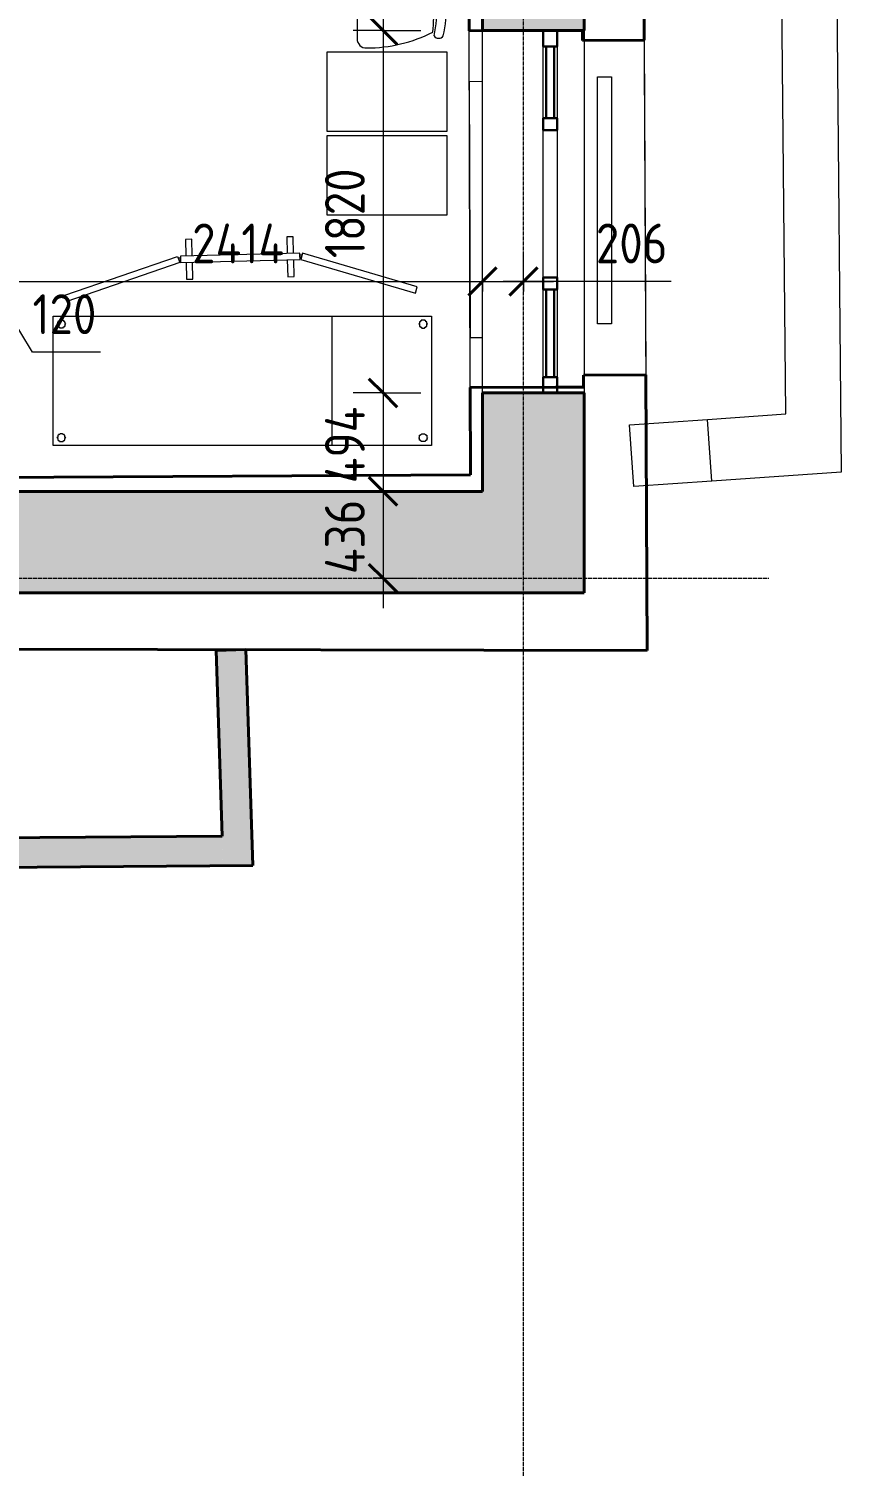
# Model space of a CAD drawing. Header units: millimetres. Extents: x -11886 to 68941, y -8130 to 45506.
# Drawn here: x 53426 to 57505, y 4149 to 11365 of the extents above; entities that cross this region are included whole.
import ezdxf

# ---------------------------------------------------------------- set-up
doc = ezdxf.new("R2010")
doc.units = ezdxf.units.MM
doc.linetypes.add('ADSK_Линия сетки', pattern=[25, 20, -2.5, 0, -2.5])
for name, color, linetype, lineweight in [('Витраж', 7, 'Continuous', 18), ('Оси', 7, 'Continuous', 9), ('Панели витража', 7, 'Continuous', 18), ('Размеры', 7, 'Continuous', 9), ('Размеры-100', 7, 'Continuous', 9), ('Стены', 7, 'Continuous', 18), ('Стены наружные', 7, 'Continuous', 18)]:
    doc.layers.add(name, color=color, linetype=linetype, lineweight=lineweight)
for name, color, linetype, lineweight, true_color in [('Линии', 7, 'Continuous', 9, 0x00a600), ('Стены разрез', 7, 'Continuous', 40, 0xbb5389), ('ТХ', 5, 'Continuous', 9, 0x0000ff), ('ТХ 1 этаж_dwg', 7, 'Continuous', 9, 0x767676)]:
    doc.layers.add(name, color=color, linetype=linetype, lineweight=lineweight, true_color=true_color)
doc.styles.add('GOST Common_1', font='GOST_Common.ttf', dxfattribs={"width": 0.9, "height": 200})
doc.dimstyles.new('ADSK_Основной_2_мм_Округление_до_1_мм_1', dxfattribs={"dimscale": 304.8, "dimtxt": 201.142999, "dimasz": 0.463911, "dimexe": 0.492126, "dimexo": 0.492126, "dimgap": 0.098425, "dimtad": 1, "dimdec": 0, "dimdsep": 46, "dimtxsty": 'GOST Common_1', "dimblk1": 'OBLIQUE', "dimblk2": 'OBLIQUE', "dimsah": 1, "dimcen": 0.09, "dimdle": 0.492126, "dimazin": 2, "dimtfac": 1, "dimtdec": 4, "dimtix": 1, "dimtmove": 1, "dimatfit": 3, "dimfxl": 1, "dimtvp": 1, "dimtolj": 1, "dimtzin": 0, "dimlwd": 20, "dimlwe": 20, "dimarcsym": 2})
doc.dimstyles.new('ADSK_Основной_2_мм_Округление_до_1_мм_2', dxfattribs={"dimscale": 304.8, "dimtxt": 201.142999, "dimasz": 0.463911, "dimexe": 0.492126, "dimexo": 0.492126, "dimgap": 0.098425, "dimtad": 1, "dimdec": 0, "dimdsep": 46, "dimtxsty": 'GOST Common_1', "dimblk1": 'OBLIQUE', "dimblk2": 'OBLIQUE', "dimsah": 1, "dimcen": 0.09, "dimdle": 0.492126, "dimazin": 2, "dimtfac": 1, "dimtdec": 4, "dimtix": 1, "dimtmove": 0, "dimatfit": 3, "dimfxl": 1, "dimtvp": 1, "dimtolj": 1, "dimtzin": 0, "dimlwd": 20, "dimlwe": 20, "dimarcsym": 2})

# ---------------------------------------------------------------- blocks, each defined once
blk = doc.blocks.new('Существующие стены 1 эт - Существующие стены 1 эт-653793-01 План 1-го этажа кладочный')
at = {"layer": 'Стены', "color": 243, "true_color": 0xbb5389}
for p, q in [((56482.7, 17882.1), (56529.9, 8243.7)), ((56008.9, 11355.7), (55636.5, 11354.7)), ((55641.7, 9564.6), (55636.5, 11354.7)), ((56205.1, 11356.3), (56078.9, 11355.9)), ((56205.3, 11306.2), (56205.1, 11356.3)), ((56514.9, 11307.7), (56205.3, 11306.2)), ((56514.9, 11307.7), (56523.2, 9627.5)), ((55637.2, 11100.6), (55703.9, 11100.8)), ((55637.2, 11100.6), (55641, 9813.6)), ((55703.9, 9813.8), (55641, 9813.6)), ((56210.2, 9626), (56523.2, 9627.5)), ((56210.3, 9566.2), (56210.2, 9626)), ((55641.7, 9564.6), (56008.9, 9565.7)), ((56078.9, 9565.9), (56210.3, 9566.2)), ((56529.9, 8243.7), (52893, 8251.4))]:
    blk.add_line(p, q, dxfattribs=at)
at = {"layer": 'Стены разрез'}
for p, q in [((56502.1, 13920.6), (56514.9, 11307.7)), ((55632.1, 12876.8), (55636.5, 11354.7)), ((55636.5, 11354.7), (56065.1, 11355.9)), ((56205.1, 11356.3), (56065.1, 11355.9)), ((56205.3, 11306.2), (56205.1, 11356.3)), ((56514.9, 11307.7), (56205.3, 11306.2)), ((56523.2, 9627.5), (56210.2, 9626)), ((56210.3, 9566.2), (56210.2, 9626)), ((56529.9, 8243.7), (56523.2, 9627.5)), ((55641.7, 9564.6), (56070.3, 9565.8)), ((55641.7, 9564.6), (55643, 9124.7)), ((56070.3, 9565.8), (56210.3, 9566.2)), ((55643, 9124.7), (51740.6, 9104.8)), ((50189.1, 8257.2), (56529.9, 8243.7))]:
    blk.add_line(p, q, dxfattribs=at)
blk = doc.blocks.new('Системная панель - _AR_Стекло_40мм_привязка по центру-V145-01 План 1-го этажа кладочный')
at = {"layer": 'Панели витража', "lineweight": 30}
for p, q in [((180, 20), (-180, 20)), ((-180, 20), (-180, -20)), ((180, -20), (180, 20)), ((-180, -20), (180, -20))]:
    blk.add_line(p, q, dxfattribs=at)
blk = doc.blocks.new('Прямоугольный импост - 70х20_60мм-V146-01 План 1-го этажа кладочный')
at = {"layer": 'Витраж', "lineweight": 30}
for p, q in [((-80, 35), (0, 35)), ((-80, -35), (-80, 35)), ((0, 35), (0, -35)), ((0, -35), (-80, -35))]:
    blk.add_line(p, q, dxfattribs=at)
blk = doc.blocks.new('Прямоугольный импост - 70х20_60мм-V147-01 План 1-го этажа кладочный')
at = {"layer": 'Витраж', "lineweight": 30}
for p, q in [((0, 35), (-80, 35)), ((-80, 35), (-80, -35)), ((0, -35), (0, 35)), ((-80, -35), (0, -35))]:
    blk.add_line(p, q, dxfattribs=at)
blk = doc.blocks.new('Системная панель - _AR_Стекло_40мм_привязка по центру-1425292-01 План 1-го этажа кладочный')
at = {"layer": 'Панели витража', "lineweight": 30}
for p, q in [((220, 20), (-220, 20)), ((-220, 20), (-220, -20)), ((220, -20), (220, 20)), ((-220, -20), (220, -20))]:
    blk.add_line(p, q, dxfattribs=at)
blk = doc.blocks.new('Прямоугольный импост - 70х60мм-1225009-01 План 1-го этажа кладочный')
at = {"layer": 'Витраж'}
for p, q in [((-6006, 9731.9), (-6006, 10091.9)), ((-5936, 10091.9), (-5936, 9731.9))]:
    blk.add_line(p, q, dxfattribs=at)
blk = doc.blocks.new('Прямоугольный импост - 70х60мм-V149-01 План 1-го этажа кладочный')
at = {"layer": 'Витраж'}
for p, q in [((56008.9, 9616.3), (56008.9, 10056.3)), ((56078.9, 10056.3), (56078.9, 9616.3))]:
    blk.add_line(p, q, dxfattribs=at)
blk = doc.blocks.new('Прямоугольный импост - 70х60мм-V148-01 План 1-го этажа кладочный')
at = {"layer": 'Витраж', "lineweight": 30}
for p, q in [((-30, 35), (30, 35)), ((-30, -35), (-30, 35)), ((30, 35), (30, -35)), ((30, -35), (-30, -35))]:
    blk.add_line(p, q, dxfattribs=at)
blk = doc.blocks.new('Прямоугольный импост - 70х60мм-1229542-01 План 1-го этажа кладочный')
at = {"layer": 'Витраж'}
for p, q in [((3738.5, 34637.6), (3738.5, 35377.6)), ((3808.5, 35377.6), (3808.5, 34637.6))]:
    blk.add_line(p, q, dxfattribs=at)
blk = doc.blocks.new('Прямоугольный импост - 70х20_56мм-1423994-01 План 1-го этажа кладочный')
at = {"layer": 'Линии', "color": 8, "lineweight": 18, "true_color": 0x808080}
for p, q in [((56301.2, 12247.1), (56301.2, 12867.1)), ((56371.2, 12867.1), (56371.2, 12247.1)), ((56371.2, 12247.1), (56301.2, 12247.1))]:
    blk.add_line(p, q, dxfattribs=at)
blk = doc.blocks.new('Прямоугольный импост - 70х20_56мм-1423996-01 План 1-го этажа кладочный')
at = {"layer": 'Линии', "color": 8, "lineweight": 18, "true_color": 0x808080}
for p, q in [((56301.2, 13487.1), (56371.2, 13487.1)), ((56301.2, 12867.1), (56301.2, 13487.1)), ((56371.2, 13487.1), (56371.2, 12867.1))]:
    blk.add_line(p, q, dxfattribs=at)
blk = doc.blocks.new('ТХ 1 этаж_dwg_Столик медицинский-2118418-01 План 1-го этажа кладочный')
at = {"layer": 'ТХ', "color": 253, "true_color": 0xa0a0a0, "flags": 128}
blk.add_lwpolyline([(54811.1, 11619.6), (54811.1, 12219.6), (55211.1, 12219.6), (55211.1, 11619.6)], close=True, dxfattribs=at)
blk = doc.blocks.new('ТХ 1 этаж_dwg_Ширма медицинская-2118404-01 План 1-го этажа кладочный')
at = {"layer": 'ТХ', "color": 253, "true_color": 0xa0a0a0}
blk.add_line((117.6, 630.8), (149.5, 630.8), dxfattribs=at)
at = {"layer": 'ТХ', "color": 253, "true_color": 0xa0a0a0, "flags": 128}
for points in [[(118.6, 644.7), (149.7, 634.4), (332.1, 1206.8), (300.2, 1214.8)], [(118.6, 16.9), (149.7, 27.3), (332.1, -545.2), (300.2, -553.1)]]:
    blk.add_lwpolyline(points, close=True, dxfattribs=at)
for points in [[(117.6, 570.8), (34.3, 570.8), (34.3, 602.7), (117.6, 602.7)], [(149.5, 630.8), (149.5, 30.8), (129.5, 30.8), (117.6, 30.8), (117.6, 630.8), (129.5, 630.8)], [(149.5, 602.7), (234.3, 602.7), (234.3, 570.8), (149.5, 570.8)], [(117.6, 62.7), (34.3, 62.7), (34.3, 94.6), (117.6, 94.6)], [(149.5, 94.6), (234.3, 94.6), (234.3, 62.7), (149.5, 62.7)]]:
    blk.add_lwpolyline(points, dxfattribs=at)
at = {"layer": 'ТХ', "color": 253, "true_color": 0xa0a0a0}
for centre, start, end in [((131.8, 636.3), 122.33365, 247.55063), ((131.8, 636.3), 292.44937, 20.79646), ((131.8, 25.3), 112.44937, 237.66635), ((131.8, 25.3), 339.20354, 67.55063)]:
    blk.add_arc(centre, 5.98, start, end, dxfattribs=at)
blk = doc.blocks.new('ТХ 1 этаж_dwg_Кушетка медицинская-2118405-01 План 1-го этажа кладочный')
at = {"layer": 'ТХ', "color": 253, "true_color": 0xa0a0a0}
blk.add_line((650, -1600), (0, -1600), dxfattribs=at)
at = {"layer": 'ТХ', "color": 253, "true_color": 0xa0a0a0, "flags": 128}
for points in [[(650, -200), (650, -2100), (0, -2100), (0, -200)], [(39.9, -219.9), (35.9, -223.9), (31.9, -223.9), (27.9, -223.9), (27.9, -227.9), (23.9, -227.9), (23.9, -231.9), (19.9, -231.9), (19.9, -235.9), (19.9, -239.9), (19.9, -243.8), (19.9, -247.8), (19.9, -251.8), (23.9, -251.8), (23.9, -255.8), (27.9, -255.8), (27.9, -259.8), (31.9, -259.8), (35.9, -259.8), (39.9, -263.8), (39.9, -259.8), (43.8, -259.8), (47.8, -259.8), (51.8, -259.8), (51.8, -255.8), (55.8, -255.8), (55.8, -251.8), (59.8, -247.8), (59.8, -243.8), (59.8, -239.9), (59.8, -235.9), (55.8, -231.9), (55.8, -227.9), (51.8, -227.9), (51.8, -223.9), (47.8, -223.9), (43.8, -223.9), (39.9, -223.9)], [(610.1, -219.9), (614.1, -223.9), (618.1, -223.9), (622.1, -223.9), (622.1, -227.9), (626.1, -227.9), (626.1, -231.9), (630.1, -231.9), (630.1, -235.9), (630.1, -239.9), (630.1, -243.8), (630.1, -247.8), (630.1, -251.8), (626.1, -251.8), (626.1, -255.8), (622.1, -255.8), (622.1, -259.8), (618.1, -259.8), (614.1, -259.8), (610.1, -263.8), (610.1, -259.8), (606.2, -259.8), (602.2, -259.8), (598.2, -259.8), (598.2, -255.8), (594.2, -255.8), (594.2, -251.8), (590.2, -247.8), (590.2, -243.8), (590.2, -239.9), (590.2, -235.9), (594.2, -231.9), (594.2, -227.9), (598.2, -227.9), (598.2, -223.9), (602.2, -223.9), (606.2, -223.9), (610.1, -223.9)], [(39.9, -2080.1), (35.9, -2076.1), (31.9, -2076.1), (27.9, -2076.1), (27.9, -2072.1), (23.9, -2072.1), (23.9, -2068.1), (19.9, -2068.1), (19.9, -2064.1), (19.9, -2060.1), (19.9, -2056.2), (19.9, -2052.2), (19.9, -2048.2), (23.9, -2048.2), (23.9, -2044.2), (27.9, -2044.2), (27.9, -2040.2), (31.9, -2040.2), (35.9, -2040.2), (39.9, -2036.2), (39.9, -2040.2), (43.8, -2040.2), (47.8, -2040.2), (51.8, -2040.2), (51.8, -2044.2), (55.8, -2044.2), (55.8, -2048.2), (59.8, -2052.2), (59.8, -2056.2), (59.8, -2060.1), (59.8, -2064.1), (55.8, -2068.1), (55.8, -2072.1), (51.8, -2072.1), (51.8, -2076.1), (47.8, -2076.1), (43.8, -2076.1), (39.9, -2076.1)], [(610.1, -2080.1), (614.1, -2076.1), (618.1, -2076.1), (622.1, -2076.1), (622.1, -2072.1), (626.1, -2072.1), (626.1, -2068.1), (630.1, -2068.1), (630.1, -2064.1), (630.1, -2060.1), (630.1, -2056.2), (630.1, -2052.2), (630.1, -2048.2), (626.1, -2048.2), (626.1, -2044.2), (622.1, -2044.2), (622.1, -2040.2), (618.1, -2040.2), (614.1, -2040.2), (610.1, -2036.2), (610.1, -2040.2), (606.2, -2040.2), (602.2, -2040.2), (598.2, -2040.2), (598.2, -2044.2), (594.2, -2044.2), (594.2, -2048.2), (590.2, -2052.2), (590.2, -2056.2), (590.2, -2060.1), (590.2, -2064.1), (594.2, -2068.1), (594.2, -2072.1), (598.2, -2072.1), (598.2, -2076.1), (602.2, -2076.1), (606.2, -2076.1), (610.1, -2076.1)]]:
    blk.add_lwpolyline(points, close=True, dxfattribs=at)
blk = doc.blocks.new('ТХ 1 этаж_dwg_Стол медицинский-2118413-01 План 1-го этажа кладочный')
at = {"layer": 'ТХ', "color": 253, "true_color": 0xa0a0a0}
blk.add_line((55311.8, 12976), (55311.8, 13326.1), dxfattribs=at)
for centre, radius, start, end in [((55264.4, 12635.6), 736.5, 89.97665, 116.87886), ((55266.4, 13326.7), 45.4, 359.25187, 92.18664), ((55609.4, 13151.1), 747.5, 167.60199, 192.39777), ((54902.5, 13295.7), 28.1, 34.29007, 145.70964), ((55655.8, 13151.1), 747.5, 167.60199, 192.39777), ((56687.7, 13151.1), 1761.9, 175.39382, 184.65462), ((54902.5, 13006.4), 28.1, 214.29147, 325.70827), ((55261.3, 13665.2), 735.2, 243.35305, 270.26766), ((55266.4, 12975.4), 45.4, 267.81347, 0.74787)]:
    blk.add_arc(centre, radius, start, end, dxfattribs=at)
blk = doc.blocks.new('ТХ 1 этаж_dwg-2084881-01 План 1-го этажа кладочный')
for name, p, rotation in [('ТХ 1 этаж_dwg_Стол медицинский-2118413-01 План 1-го этажа кладочный', (228387.5, -46232.5), 180), ('ТХ 1 этаж_dwg_Столик медицинский-2118418-01 План 1-го этажа кладочный', (161306, -4813.5), 270), ('ТХ 1 этаж_dwg_Столик медицинский-2118418-01 План 1-го этажа кладочный', (161306, -5233.5), 270), ('ТХ 1 этаж_dwg_Кушетка медицинская-2118405-01 План 1-го этажа кладочный', (171349, -61600.7), 89.99999999999999)]:
    blk.add_blockref(name, p, dxfattribs=dict(rotation=rotation))
at = {"extrusion": (0, 0, -1), "zscale": -1, "rotation": 268.6070820091002}
blk.add_blockref('ТХ 1 этаж_dwg_Ширма медицинская-2118404-01 План 1-го этажа кладочный', (-172816.1, -60516.5), dxfattribs=at)
blk = doc.blocks.new('DIMBLOCK500-01 План 1-го этажа кладочный')
at = {"layer": 'Размеры-100', "lineweight": 20, "transparency": 16777216}
for p, q in [((53170.3, 10095.6), (53170.3, 10245.6)), ((53290.3, 10095.6), (53290.3, 10245.6)), ((53170.3, 10095.6), (53290.3, 10095.6)), ((53170.3, 10095.6), (53170.3, 10045.5)), ((53444.8, 9740.4), (53230.3, 10095.6)), ((53290.3, 10095.6), (53290.3, 10045.5)), ((53785.7, 9740.4), (53444.8, 9740.4))]:
    blk.add_line(p, q, dxfattribs=at)
at = {"layer": 'Размеры-100', "lineweight": 40, "transparency": 16777216}
for p, q in [((53170.3, 10095.6), (53241, 10166.3)), ((53290.3, 10095.6), (53361, 10166.3)), ((53170.3, 10095.6), (53099.6, 10024.9)), ((53290.3, 10095.6), (53219.6, 10024.9))]:
    blk.add_line(p, q, dxfattribs=at)
at = {"layer": 'Размеры-100', "color": 0, "lineweight": 20, "transparency": 16777216, "insert": (53444.8, 10031.8), "char_height": 200, "width": 409.104, "attachment_point": 1, "line_spacing_factor": 1.022761, "style": 'GOST Common_1'}
blk.add_mtext('120', dxfattribs=at)
blk = doc.blocks.new('_Oblique')
at = {"color": 0, "linetype": 'ByBlock', "lineweight": -2}
blk.add_line((-0.5, -0.5), (0.5, 0.5), dxfattribs=at)
blk = doc.blocks.new('DIMBLOCK501-01 План 1-го этажа кладочный')
at = {"layer": 'Размеры-100', "lineweight": 20, "transparency": 16777216}
for p, q in [((53290.3, 10095.6), (53290.3, 10245.6)), ((55703.9, 10095.6), (55703.9, 10245.6)), ((53290.3, 10095.6), (55703.9, 10095.6)), ((53290.3, 10095.6), (53290.3, 10045.5)), ((55703.9, 10095.6), (55703.9, 10045.5))]:
    blk.add_line(p, q, dxfattribs=at)
at = {"layer": 'Размеры-100', "lineweight": 40, "transparency": 16777216}
for p, q in [((53290.3, 10095.6), (53361, 10166.3)), ((55703.9, 10095.6), (55774.6, 10166.3)), ((53290.3, 10095.6), (53219.6, 10024.9)), ((55703.9, 10095.6), (55633.2, 10024.9))]:
    blk.add_line(p, q, dxfattribs=at)
at = {"layer": 'Размеры-100', "color": 0, "lineweight": 20, "transparency": 16777216, "insert": (54246.6, 10386.9), "char_height": 200, "width": 601.383, "attachment_point": 1, "line_spacing_factor": 1.022761, "style": 'GOST Common_1'}
blk.add_mtext('2414', dxfattribs=at)
blk = doc.blocks.new('DIMBLOCK502-01 План 1-го этажа кладочный')
at = {"layer": 'Размеры-100', "lineweight": 20, "transparency": 16777216}
for p, q in [((55703.9, 10095.6), (55703.9, 10245.6)), ((55909.9, 10095.6), (55909.9, 10245.6)), ((55703.9, 10095.6), (56059.9, 10095.6)), ((55703.9, 10095.6), (55703.9, 10045.5)), ((56273, 10095.6), (55806.9, 10095.6)), ((55909.9, 10095.6), (55909.9, 10045.5)), ((56651.4, 10095.6), (56273, 10095.6))]:
    blk.add_line(p, q, dxfattribs=at)
at = {"layer": 'Размеры-100', "lineweight": 40, "transparency": 16777216}
for p, q in [((55703.9, 10095.6), (55774.6, 10166.3)), ((55909.9, 10095.6), (55980.6, 10166.3)), ((55703.9, 10095.6), (55633.2, 10024.9)), ((55909.9, 10095.6), (55839.2, 10024.9))]:
    blk.add_line(p, q, dxfattribs=at)
at = {"layer": 'Размеры-100', "color": 0, "lineweight": 20, "transparency": 16777216, "insert": (56273, 10386.9), "char_height": 200, "width": 454.106, "attachment_point": 1, "line_spacing_factor": 1.022761, "style": 'GOST Common_1'}
blk.add_mtext('206', dxfattribs=at)
blk = doc.blocks.new('DIMBLOCK525-01 План 1-го этажа кладочный')
at = {"layer": 'Размеры-100', "lineweight": 40, "transparency": 16777216}
for p, q in [((55204.3, 13246.2), (55133.6, 13316.9)), ((55204.3, 13246.2), (55275, 13175.5)), ((55204.3, 11356.3), (55133.6, 11427)), ((55204.3, 11356.3), (55275, 11285.6))]:
    blk.add_line(p, q, dxfattribs=at)
at = {"layer": 'Размеры-100', "lineweight": 20, "transparency": 16777216}
for p, q in [((55204.3, 13246.2), (55154.3, 13246.2)), ((55204.3, 13246.2), (55204.3, 11356.3)), ((55204.3, 13246.2), (55354.3, 13246.2)), ((55204.3, 11356.3), (55054.3, 11356.3)), ((55204.3, 11356.3), (55393.9, 11356.3))]:
    blk.add_line(p, q, dxfattribs=at)
at = {"layer": 'Размеры-100', "color": 0, "lineweight": 20, "transparency": 16777216, "insert": (54913, 12067.7), "char_height": 200, "width": 560.473, "attachment_point": 1, "rotation": 90, "line_spacing_factor": 1.022761, "style": 'GOST Common_1'}
blk.add_mtext('1890', dxfattribs=at)
blk = doc.blocks.new('DIMBLOCK526-01 План 1-го этажа кладочный')
at = {"layer": 'Размеры-100', "lineweight": 40, "transparency": 16777216}
for p, q in [((55204.3, 11356.3), (55133.6, 11427)), ((55204.3, 11356.3), (55275, 11285.6)), ((55204.3, 9536.3), (55133.6, 9607)), ((55204.3, 9536.3), (55275, 9465.6))]:
    blk.add_line(p, q, dxfattribs=at)
at = {"layer": 'Размеры-100', "lineweight": 20, "transparency": 16777216}
for p, q in [((55204.3, 11356.3), (55054.3, 11356.3)), ((55204.3, 11356.3), (55204.3, 9536.3)), ((55204.3, 11356.3), (55393.9, 11356.3)), ((55204.3, 9536.3), (55054.3, 9536.3)), ((55204.3, 9536.3), (55393.9, 9536.3))]:
    blk.add_line(p, q, dxfattribs=at)
at = {"layer": 'Размеры-100', "color": 0, "lineweight": 20, "transparency": 16777216, "insert": (54913, 10212.8), "char_height": 200, "width": 560.473, "attachment_point": 1, "rotation": 90, "line_spacing_factor": 1.022761, "style": 'GOST Common_1'}
blk.add_mtext('1820', dxfattribs=at)
blk = doc.blocks.new('DIMBLOCK527-01 План 1-го этажа кладочный')
at = {"layer": 'Размеры-100', "lineweight": 40, "transparency": 16777216}
for p, q in [((55204.3, 9536.3), (55133.6, 9607)), ((55204.3, 9536.3), (55275, 9465.6)), ((55204.3, 9042.3), (55133.6, 9113)), ((55204.3, 9042.3), (55275, 8971.6))]:
    blk.add_line(p, q, dxfattribs=at)
at = {"layer": 'Размеры-100', "lineweight": 20, "transparency": 16777216}
for p, q in [((55204.3, 9536.3), (55054.3, 9536.3)), ((55204.3, 9536.3), (55204.3, 9042.3)), ((55204.3, 9536.3), (55393.9, 9536.3)), ((55204.3, 9042.3), (55154.3, 9042.3)), ((55204.3, 9042.3), (55354.3, 9042.3))]:
    blk.add_line(p, q, dxfattribs=at)
at = {"layer": 'Размеры-100', "color": 0, "lineweight": 20, "transparency": 16777216, "insert": (54913, 9083.1), "char_height": 200, "width": 495.016, "attachment_point": 1, "rotation": 90, "line_spacing_factor": 1.022761, "style": 'GOST Common_1'}
blk.add_mtext('494', dxfattribs=at)
blk = doc.blocks.new('DIMBLOCK528-01 План 1-го этажа кладочный')
at = {"layer": 'Размеры-100', "lineweight": 40, "transparency": 16777216}
for p, q in [((55204.3, 9042.3), (55133.6, 9113)), ((55204.3, 9042.3), (55275, 8971.6)), ((55204.3, 8606.8), (55133.6, 8677.5)), ((55204.3, 8606.8), (55275, 8536.1))]:
    blk.add_line(p, q, dxfattribs=at)
at = {"layer": 'Размеры-100', "lineweight": 20, "transparency": 16777216}
for p, q in [((55204.3, 9042.3), (55154.3, 9042.3)), ((55204.3, 9042.3), (55204.3, 8456.8)), ((55204.3, 9042.3), (55354.3, 9042.3)), ((55204.3, 8606.8), (55154.3, 8606.8)), ((55204.3, 8606.8), (55354.3, 8606.8))]:
    blk.add_line(p, q, dxfattribs=at)
at = {"layer": 'Размеры-100', "color": 0, "lineweight": 20, "transparency": 16777216, "insert": (54913, 8626.8), "char_height": 200, "width": 474.561, "attachment_point": 1, "rotation": 90, "line_spacing_factor": 1.022761, "style": 'GOST Common_1'}
blk.add_mtext('436', dxfattribs=at)

msp = doc.modelspace()

# ---------------------------------------------------------------- hatches: boundary and pattern name
at = {"layer": 'Стены наружные', "true_color": 0xc0c0c0}
h = msp.add_hatch(color=9, dxfattribs=at)
h.paths.add_polyline_path([(55830.6, 9042.3), (56213.9, 9042.3), (56213.9, 9536.3), (55703.9, 9536.3), (55703.9, 9042.3), (55811, 9042.3)])
h.paths.add_polyline_path([(56205.1, 11356.3), (56213.9, 11356.3), (56213.9, 13914.8), (55703.9, 13914.8), (55703.9, 11356.3), (55830.6, 11356.3)])
h.paths.add_polyline_path([(55840, 15734.8), (56213.9, 15734.8), (56213.9, 17978.5), (55703.9, 17978.5), (55703.9, 15734.8)])
h.paths.add_polyline_path([(56213.9, 19798.5), (56213.9, 20861.2), (55703.9, 20863.5), (55703.9, 19798.5), (56181.5, 19798.5)])
for points in [[(54554.2, 8532.3), (56213.9, 8532.3), (56213.9, 9042.3), (49933.4, 9042.3), (49933.4, 8532.3), (54418, 8532.3)], [(54401.3, 7162.4), (54551.3, 7163.6), (54516.2, 8248), (54366.3, 8243.1), (54401.3, 7163.6)], [(52742.5, 7149.8), (54401.3, 7162.4), (54396.4, 7312.4), (52742.6, 7299.8), (52742.6, 7162.4)]]:
    msp.add_hatch(color=9, dxfattribs=at).paths.add_polyline_path(points)

# ---------------------------------------------------------------- linework, layer by layer
at = {"layer": 'Линии', "color": 8, "lineweight": 18, "true_color": 0x808080}
for p, q in [((57460.4, 13752.6), (57504.6, 9139.6)), ((57226.8, 9430.9), (57188.6, 13423.6)), ((56441.1, 9376), (56832.7, 9403.3)), ((56832.7, 9403.3), (57226.8, 9430.9)), ((56854.3, 9094.1), (56832.7, 9403.3)), ((56462.7, 9066.7), (56441.1, 9376)), ((56854.3, 9094.1), (56462.7, 9066.7)), ((57504.6, 9139.6), (56854.3, 9094.1))]:
    msp.add_line(p, q, dxfattribs=at)
at = {"layer": 'Оси', "linetype": 'ADSK_Линия сетки'}
for p, q in [((55909.9, -4984.8), (55909.9, 44534.8)), ((-11086.2, 8606.8), (57141.7, 8606.8))]:
    msp.add_line(p, q, dxfattribs=at)
at = {"layer": 'Стены наружные', "lineweight": 40}
for p, q in [((56213.9, 11356.3), (56213.9, 13914.8)), ((55703.9, 13231.2), (55703.9, 11356.3)), ((55703.9, 11356.3), (56213.9, 11356.3)), ((56213.9, 9536.3), (55703.9, 9536.3)), ((55703.9, 9536.3), (55703.9, 9042.3)), ((56213.9, 8532.3), (56213.9, 9536.3)), ((55703.9, 9042.3), (53318.3, 9042.3)), ((49933.4, 8532.3), (56213.9, 8532.3)), ((54516.2, 8248), (54366.3, 8243.1)), ((54366.3, 8243.1), (54396.4, 7312.4)), ((54551.3, 7163.6), (54516.2, 8248)), ((54396.4, 7312.4), (52892.6, 7301)), ((52742.5, 7149.8), (54551.3, 7163.6))]:
    msp.add_line(p, q, dxfattribs=at)
at = {"layer": 'Стены наружные'}
for p, q in [((55703.9, 9536.3), (55703.9, 11356.3)), ((56213.9, 11356.3), (56213.9, 9536.3))]:
    msp.add_line(p, q, dxfattribs=at)

# ---------------------------------------------------------------- block references
at = {"layer": 'Витраж'}
for name, p, rotation in [('Прямоугольный импост - 70х20_60мм-V147-01 План 1-го этажа кладочный', (56043.9, 11356.3), 90.00000000000031), ('Прямоугольный импост - 70х60мм-1225009-01 План 1-го этажа кладочный', (50072.9, 21008.2), 180)]:
    msp.add_blockref(name, p, dxfattribs=dict(at, rotation=rotation))
at = {"layer": 'Витраж', "extrusion": (0, 0, -1), "rotation": 269.9999999999997}
for name, p in [('Прямоугольный импост - 70х60мм-V148-01 План 1-го этажа кладочный', (-56043.9, 10886.3)), ('Прямоугольный импост - 70х60мм-V148-01 План 1-го этажа кладочный', (-56043.9, 10086.3)), ('Прямоугольный импост - 70х20_60мм-V146-01 План 1-го этажа кладочный', (-56043.9, 9536.3))]:
    msp.add_blockref(name, p, dxfattribs=at)
at = {"layer": 'Витраж'}
for name, p in [('Прямоугольный импост - 70х60мм-1229542-01 План 1-го этажа кладочный', (52270.5, -24521.3)), ('Прямоугольный импост - 70х60мм-V149-01 План 1-го этажа кладочный', (0, 0))]:
    msp.add_blockref(name, p, dxfattribs=at)
at = {"layer": 'Линии', "color": 8, "lineweight": 18, "true_color": 0x808080}
for name in ['Прямоугольный импост - 70х20_56мм-1423996-01 План 1-го этажа кладочный', 'Прямоугольный импост - 70х20_56мм-1423994-01 План 1-го этажа кладочный']:
    msp.add_blockref(name, (-20.4, -2363.3), dxfattribs=at)
at = {"layer": 'Панели витража', "rotation": 270.0000000000003}
for name, p in [('Системная панель - _AR_Стекло_40мм_привязка по центру-V145-01 План 1-го этажа кладочный', (56043.9, 11096.3)), ('Системная панель - _AR_Стекло_40мм_привязка по центру-1425292-01 План 1-го этажа кладочный', (56043.9, 9836.3))]:
    msp.add_blockref(name, p, dxfattribs=at)
at = {"layer": 'Стены разрез'}
msp.add_blockref('Существующие стены 1 эт - Существующие стены 1 эт-653793-01 План 1-го этажа кладочный', (0, 0), dxfattribs=at)
at = {"layer": 'ТХ 1 этаж_dwg', "color": 253, "true_color": 0xa0a0a0}
msp.add_blockref('ТХ 1 этаж_dwg-2084881-01 План 1-го этажа кладочный', (-118001.2, 70872.8), dxfattribs=at)

# ---------------------------------------------------------------- dimensions: what is measured, and where the dimension line sits
at = {"layer": 'Размеры', "lineweight": 20}
for base, p1, p2, override, picture, middle in [((55204.3, 11356.3), (55304.3, 13246.2), (55543.9, 11356.3), {"dimpost": '<>', "dimfxl": 1905.037247}, 'DIMBLOCK525-01 План 1-го этажа кладочный', (55074.3, 12301.3)), ((55204.3, 9536.3), (55543.9, 11356.3), (55543.9, 9536.3), {"dimpost": '<>', "dimfxl": 1820}, 'DIMBLOCK526-01 План 1-го этажа кладочный', (55074.3, 10446.3)), ((55204.3, 9042.3), (55543.9, 9536.3), (55304.3, 9042.3), {"dimpost": '<>', "dimfxl": 549.066641}, 'DIMBLOCK527-01 План 1-го этажа кладочный', (55074.3, 9289.3)), ((55204.3233, 8606.7883), (55304.3082, 9042.3021), (55304.3082, 8606.7883), {"dimpost": '<>', "dimfxl": 435.513785}, 'DIMBLOCK528-01 План 1-го этажа кладочный', (55074.3233, 8824.5452))]:
    dim = msp.add_linear_dim(base=base, p1=p1, p2=p2, angle=90, dimstyle='ADSK_Основной_2_мм_Округление_до_1_мм_2', override=override, dxfattribs=at)
    dim.commit()
    dim.dimension.update_dxf_attribs({"geometry": picture, "text_midpoint": middle})
dim = msp.add_linear_dim(base=(55703.9, 10095.6), p1=(53290.3, 10195.5), p2=(55703.9, 10195.5), dimstyle='ADSK_Основной_2_мм_Округление_до_1_мм_2', override={"dimpost": '<>', "dimfxl": 2413.604217}, dxfattribs=at)
dim.commit()
dim.dimension.update_dxf_attribs({"geometry": 'DIMBLOCK501-01 План 1-го этажа кладочный', "text_midpoint": (54497.1, 10225.6)})
for base, p1, p2, override, picture, middle in [((55909.9, 10095.6), (55703.9, 10195.5), (55909.9, 10195.5), {"dimpost": '<>', "dimfxl": 205.961136}, 'DIMBLOCK502-01 План 1-го этажа кладочный', (56500.1, 10253.6)), ((53290.3, 10095.6), (53170.3, 10195.5), (53290.3, 10195.5), {"dimpost": '<>', "dimfxl": 120}, 'DIMBLOCK500-01 План 1-го этажа кладочный', (53649.4, 9898.5))]:
    dim = msp.add_linear_dim(base=base, p1=p1, p2=p2, dimstyle='ADSK_Основной_2_мм_Округление_до_1_мм_1', override=override, dxfattribs=at)
    dim.commit()
    dim.dimension.update_dxf_attribs({"geometry": picture, "text_midpoint": middle, "dimtype": 160})

doc.saveas('drawing.dxf')
